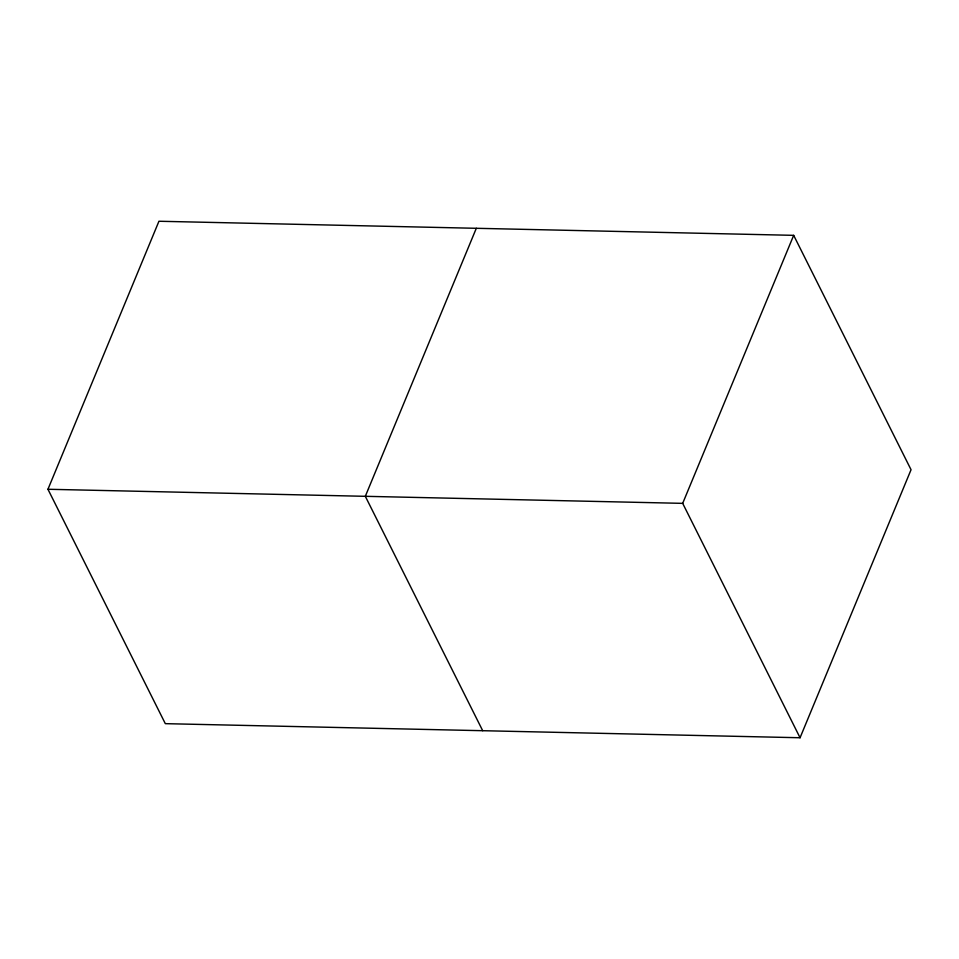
<?xml version="1.0" encoding="UTF-8"?>
<svg xmlns="http://www.w3.org/2000/svg" width="959" height="959" viewBox="0 0 959 959"><rect width="100%" height="100%" fill="white"/><g stroke="black" fill="none" stroke-linecap="round" stroke-linejoin="round"><path stroke-width="1.44" d="M47.95 489.27L158.942 221.253L793.68 235.339L911.05 469.73L800.058 737.747L165.32 723.661L47.95 489.27L682.688 503.355L800.058 737.747M476.311 228.302L365.319 496.306L482.689 730.698M682.688 503.355L793.68 235.339"/></g></svg>
